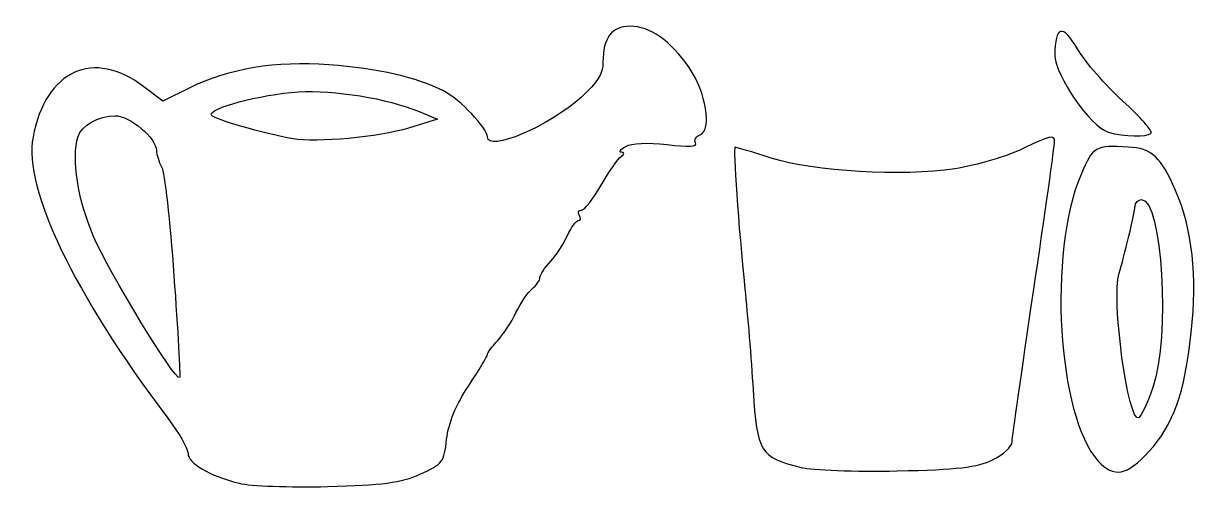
# Model space of a CAD drawing. Header units: centimetres. Extents: x -5.58 to 0.34, y 2.5 to 4.84.
import ezdxf

# ---------------------------------------------------------------- set-up
doc = ezdxf.new("R2010")
doc.units = ezdxf.units.CM
doc.header["$MEASUREMENT"] = 0
doc.layers.add('Layer 1', color=7, linetype='Continuous')

msp = doc.modelspace()

# ---------------------------------------------------------------- linework, layer by layer
at = {"layer": 'Layer 1'}
for points, knots in [([(-4.48963, 2.52262), (-4.63806, 2.56021), (-4.74674, 2.62351), (-4.74674, 2.67235), (-4.74674, 2.67235), (-4.74674, 2.6961), (-4.79257, 2.77616), (-4.84859, 2.85026), (-4.84859, 2.85026), (-5.32195, 3.4765), (-5.57558, 4.00506), (-5.52735, 4.2648), (-5.52735, 4.2648), (-5.46473, 4.60202), (-5.22212, 4.71243), (-4.96863, 4.51908), (-4.96863, 4.51908), (-4.96863, 4.51908), (-4.87433, 4.44716), (-4.87433, 4.44716), (-4.87433, 4.44716), (-4.87433, 4.44716), (-4.73777, 4.51391), (-4.73777, 4.51391), (-4.73777, 4.51391), (-4.53891, 4.61111), (-4.30711, 4.64929), (-4.03704, 4.62932), (-4.03704, 4.62932), (-3.78886, 4.61096), (-3.59118, 4.56604), (-3.46005, 4.4982), (-3.46005, 4.4982), (-3.37596, 4.45469), (-3.23862, 4.3108), (-3.23862, 4.2662), (-3.23862, 4.2662), (-3.23862, 4.18793), (-2.92874, 4.31951), (-2.76529, 4.46717), (-2.76529, 4.46717), (-2.68471, 4.53997), (-2.65653, 4.58565), (-2.65653, 4.64346), (-2.65653, 4.64346), (-2.65653, 4.76569), (-2.61276, 4.82385), (-2.52078, 4.82385), (-2.52078, 4.82385), (-2.41967, 4.82385), (-2.31699, 4.75219), (-2.22227, 4.61551), (-2.22227, 4.61551), (-2.13697, 4.49242), (-2.10588, 4.30127), (-2.16733, 4.27769), (-2.16733, 4.27769), (-2.18884, 4.26944), (-2.19902, 4.25068), (-2.18995, 4.236), (-2.18995, 4.236), (-2.17909, 4.21844), (-2.22819, 4.21568), (-2.33372, 4.22793), (-2.33372, 4.22793), (-2.4331, 4.23946), (-2.51229, 4.23588), (-2.54219, 4.21849), (-2.54219, 4.21849), (-2.5687, 4.20308), (-2.57848, 4.18992), (-2.56393, 4.18925), (-2.56393, 4.18925), (-2.54732, 4.18849), (-2.5478, 4.18081), (-2.5652, 4.16861), (-2.5652, 4.16861), (-2.58045, 4.15791), (-2.6256, 4.09261), (-2.66553, 4.02349), (-2.66553, 4.02349), (-2.70547, 3.95437), (-2.75025, 3.89781), (-2.76504, 3.89781), (-2.76504, 3.89781), (-2.77984, 3.89781), (-2.78459, 3.88591), (-2.7756, 3.87135), (-2.7756, 3.87135), (-2.7666, 3.8568), (-2.76895, 3.8449), (-2.7808, 3.8449), (-2.7808, 3.8449), (-2.79266, 3.8449), (-2.81719, 3.81141), (-2.8353, 3.77049), (-2.8353, 3.77049), (-2.85341, 3.72957), (-2.89204, 3.67053), (-2.92113, 3.63931), (-2.92113, 3.63931), (-2.95023, 3.60808), (-2.97403, 3.57158), (-2.97403, 3.5582), (-2.97403, 3.5582), (-2.97403, 3.54482), (-2.99211, 3.51887), (-3.01421, 3.50053), (-3.01421, 3.50053), (-3.0363, 3.48219), (-3.07262, 3.42877), (-3.0949, 3.3818), (-3.0949, 3.3818), (-3.11719, 3.33484), (-3.15864, 3.27149), (-3.18702, 3.24103), (-3.18702, 3.24103), (-3.2154, 3.21057), (-3.23862, 3.17902), (-3.23862, 3.17091), (-3.23862, 3.17091), (-3.23862, 3.1628), (-3.2817, 3.09127), (-3.33437, 3.01195), (-3.33437, 3.01195), (-3.39699, 2.91763), (-3.43492, 2.82514), (-3.444, 2.74461), (-3.444, 2.74461), (-3.45711, 2.62832), (-3.46457, 2.61852), (-3.57837, 2.56818), (-3.57837, 2.56818), (-3.67434, 2.52572), (-3.76915, 2.51309), (-4.04421, 2.50607), (-4.04421, 2.50607), (-4.23415, 2.50123), (-4.43459, 2.50868), (-4.48963, 2.52262)], [0, 0, 0, 0, 0.0277778, 0.0277778, 0.0277778, 0.0277778, 0.0555556, 0.0555556, 0.0555556, 0.0555556, 0.0833333, 0.0833333, 0.0833333, 0.0833333, 0.1111111, 0.1111111, 0.1111111, 0.1111111, 0.1388889, 0.1388889, 0.1388889, 0.1388889, 0.1666667, 0.1666667, 0.1666667, 0.1666667, 0.1944444, 0.1944444, 0.1944444, 0.1944444, 0.2222222, 0.2222222, 0.2222222, 0.2222222, 0.25, 0.25, 0.25, 0.25, 0.2777778, 0.2777778, 0.2777778, 0.2777778, 0.3055556, 0.3055556, 0.3055556, 0.3055556, 0.3333333, 0.3333333, 0.3333333, 0.3333333, 0.3611111, 0.3611111, 0.3611111, 0.3611111, 0.3888889, 0.3888889, 0.3888889, 0.3888889, 0.4166667, 0.4166667, 0.4166667, 0.4166667, 0.4444444, 0.4444444, 0.4444444, 0.4444444, 0.4722222, 0.4722222, 0.4722222, 0.4722222, 0.5, 0.5, 0.5, 0.5, 0.5277778, 0.5277778, 0.5277778, 0.5277778, 0.5555556, 0.5555556, 0.5555556, 0.5555556, 0.5833333, 0.5833333, 0.5833333, 0.5833333, 0.6111111, 0.6111111, 0.6111111, 0.6111111, 0.6388889, 0.6388889, 0.6388889, 0.6388889, 0.6666667, 0.6666667, 0.6666667, 0.6666667, 0.6944444, 0.6944444, 0.6944444, 0.6944444, 0.7222222, 0.7222222, 0.7222222, 0.7222222, 0.75, 0.75, 0.75, 0.75, 0.7777778, 0.7777778, 0.7777778, 0.7777778, 0.8055556, 0.8055556, 0.8055556, 0.8055556, 0.8333333, 0.8333333, 0.8333333, 0.8333333, 0.8611111, 0.8611111, 0.8611111, 0.8611111, 0.8888889, 0.8888889, 0.8888889, 0.8888889, 0.9166667, 0.9166667, 0.9166667, 0.9166667, 0.9444444, 0.9444444, 0.9444444, 0.9444444, 1, 1, 1, 1]), ([(-0.11218, 4.29088), (-0.19893, 4.31526), (-0.38122, 4.57805), (-0.38071, 4.67799), (-0.38071, 4.67799), (-0.37995, 4.82717), (-0.34139, 4.83777), (-0.2662, 4.70948), (-0.2662, 4.70948), (-0.22797, 4.64425), (-0.12516, 4.52615), (-0.03773, 4.44702), (-0.03773, 4.44702), (0.04971, 4.3679), (0.11339, 4.2953), (0.10378, 4.2857), (0.10378, 4.2857), (0.08259, 4.26451), (-0.0278, 4.26715), (-0.11218, 4.29088)], [0, 0, 0, 0, 0.1666667, 0.1666667, 0.1666667, 0.1666667, 0.3333333, 0.3333333, 0.3333333, 0.3333333, 0.5, 0.5, 0.5, 0.5, 0.6666667, 0.6666667, 0.6666667, 0.6666667, 1, 1, 1, 1]), ([(-3.63549, 4.311), (-3.63549, 4.311), (-3.48997, 4.35521), (-3.48997, 4.35521), (-3.48997, 4.35521), (-3.48997, 4.35521), (-3.58253, 4.39385), (-3.58253, 4.39385), (-3.58253, 4.39385), (-3.74257, 4.46067), (-4.0108, 4.50453), (-4.19025, 4.49323), (-4.19025, 4.49323), (-4.38381, 4.48104), (-4.64979, 4.40983), (-4.62877, 4.37583), (-4.62877, 4.37583), (-4.61602, 4.35519), (-4.36847, 4.28383), (-4.21757, 4.2573), (-4.21757, 4.2573), (-4.09976, 4.23658), (-3.78479, 4.26563), (-3.63549, 4.311)], [0, 0, 0, 0, 0.1428571, 0.1428571, 0.1428571, 0.1428571, 0.2857143, 0.2857143, 0.2857143, 0.2857143, 0.4285714, 0.4285714, 0.4285714, 0.4285714, 0.5714286, 0.5714286, 0.5714286, 0.5714286, 0.7142857, 0.7142857, 0.7142857, 0.7142857, 1, 1, 1, 1]), ([(-4.81776, 3.56708), (-4.8376, 3.84357), (-4.86545, 4.09047), (-4.87966, 4.11574), (-4.87966, 4.11574), (-4.89387, 4.141), (-4.90549, 4.17808), (-4.90549, 4.19812), (-4.90549, 4.19812), (-4.90549, 4.26085), (-5.04054, 4.37412), (-5.11415, 4.37313), (-5.11415, 4.37313), (-5.19719, 4.372), (-5.28471, 4.32284), (-5.30091, 4.26823), (-5.30091, 4.26823), (-5.33408, 4.15639), (-5.30216, 3.95137), (-5.22263, 3.76552), (-5.22263, 3.76552), (-5.14581, 3.58597), (-4.80769, 3.03139), (-4.78929, 3.05473), (-4.78929, 3.05473), (-4.78511, 3.06004), (-4.79792, 3.29059), (-4.81776, 3.56708)], [0, 0, 0, 0, 0.125, 0.125, 0.125, 0.125, 0.25, 0.25, 0.25, 0.25, 0.375, 0.375, 0.375, 0.375, 0.5, 0.5, 0.5, 0.5, 0.625, 0.625, 0.625, 0.625, 0.75, 0.75, 0.75, 0.75, 1, 1, 1, 1]), ([(-1.65817, 2.60212), (-1.86646, 2.65448), (-1.88005, 2.67639), (-1.90026, 2.99232), (-1.90026, 2.99232), (-1.91024, 3.14837), (-1.9289, 3.37725), (-1.94172, 3.50094), (-1.94172, 3.50094), (-1.97444, 3.81668), (-2.00198, 4.21538), (-1.99104, 4.21497), (-1.99104, 4.21497), (-1.98598, 4.21478), (-1.90445, 4.19017), (-1.80987, 4.16028), (-1.80987, 4.16028), (-1.59222, 4.0915), (-1.15073, 4.0659), (-0.88382, 4.10659), (-0.88382, 4.10659), (-0.77468, 4.12323), (-0.61693, 4.17032), (-0.53325, 4.21125), (-0.53325, 4.21125), (-0.4087, 4.27217), (-0.38123, 4.27809), (-0.38175, 4.24387), (-0.38175, 4.24387), (-0.38209, 4.22089), (-0.43005, 3.88061), (-0.48832, 3.48771), (-0.48832, 3.48771), (-0.54659, 3.0948), (-0.59481, 2.75429), (-0.59547, 2.73101), (-0.59547, 2.73101), (-0.59613, 2.70772), (-0.64044, 2.66714), (-0.69394, 2.64081), (-0.69394, 2.64081), (-0.7713, 2.60274), (-0.86979, 2.59131), (-1.17487, 2.585), (-1.17487, 2.585), (-1.38587, 2.58064), (-1.60336, 2.58834), (-1.65817, 2.60212)], [0, 0, 0, 0, 0.0769231, 0.0769231, 0.0769231, 0.0769231, 0.1538462, 0.1538462, 0.1538462, 0.1538462, 0.2307692, 0.2307692, 0.2307692, 0.2307692, 0.3076923, 0.3076923, 0.3076923, 0.3076923, 0.3846154, 0.3846154, 0.3846154, 0.3846154, 0.4615385, 0.4615385, 0.4615385, 0.4615385, 0.5384615, 0.5384615, 0.5384615, 0.5384615, 0.6153846, 0.6153846, 0.6153846, 0.6153846, 0.6923077, 0.6923077, 0.6923077, 0.6923077, 0.7692308, 0.7692308, 0.7692308, 0.7692308, 0.8461538, 0.8461538, 0.8461538, 0.8461538, 1, 1, 1, 1]), ([(-0.1623, 2.63443), (-0.36738, 2.85643), (-0.41699, 3.68623), (-0.24859, 4.0777), (-0.24859, 4.0777), (-0.1878, 4.219), (-0.17794, 4.22472), (-0.0107, 4.21565), (-0.0107, 4.21565), (0.10714, 4.20926), (0.15551, 4.16496), (0.22759, 3.99739), (0.22759, 3.99739), (0.31227, 3.80055), (0.33808, 3.56631), (0.3065, 3.28122), (0.3065, 3.28122), (0.27233, 2.97283), (0.21705, 2.81736), (0.09349, 2.68219), (0.09349, 2.68219), (-0.01765, 2.56061), (-0.08286, 2.54843), (-0.1623, 2.63443)], [0, 0, 0, 0, 0.1428571, 0.1428571, 0.1428571, 0.1428571, 0.2857143, 0.2857143, 0.2857143, 0.2857143, 0.4285714, 0.4285714, 0.4285714, 0.4285714, 0.5714286, 0.5714286, 0.5714286, 0.5714286, 0.7142857, 0.7142857, 0.7142857, 0.7142857, 1, 1, 1, 1]), ([(0.11287, 3.00516), (0.20154, 3.25988), (0.16029, 3.95073), (0.05642, 3.95073), (0.05642, 3.95073), (0.03891, 3.95073), (0.02398, 3.93585), (0.02325, 3.91766), (0.02325, 3.91766), (0.02196, 3.8854), (-0.03178, 3.65956), (-0.05702, 3.58031), (-0.05702, 3.58031), (-0.0974, 3.45355), (-0.01084, 2.81992), (0.04237, 2.8528), (0.04237, 2.8528), (0.05461, 2.86037), (0.08634, 2.92893), (0.11287, 3.00516)], [0, 0, 0, 0, 0.1666667, 0.1666667, 0.1666667, 0.1666667, 0.3333333, 0.3333333, 0.3333333, 0.3333333, 0.5, 0.5, 0.5, 0.5, 0.6666667, 0.6666667, 0.6666667, 0.6666667, 1, 1, 1, 1])]:
    msp.add_open_spline(points, degree=3, knots=knots, dxfattribs=at)

doc.saveas('drawing.dxf')
